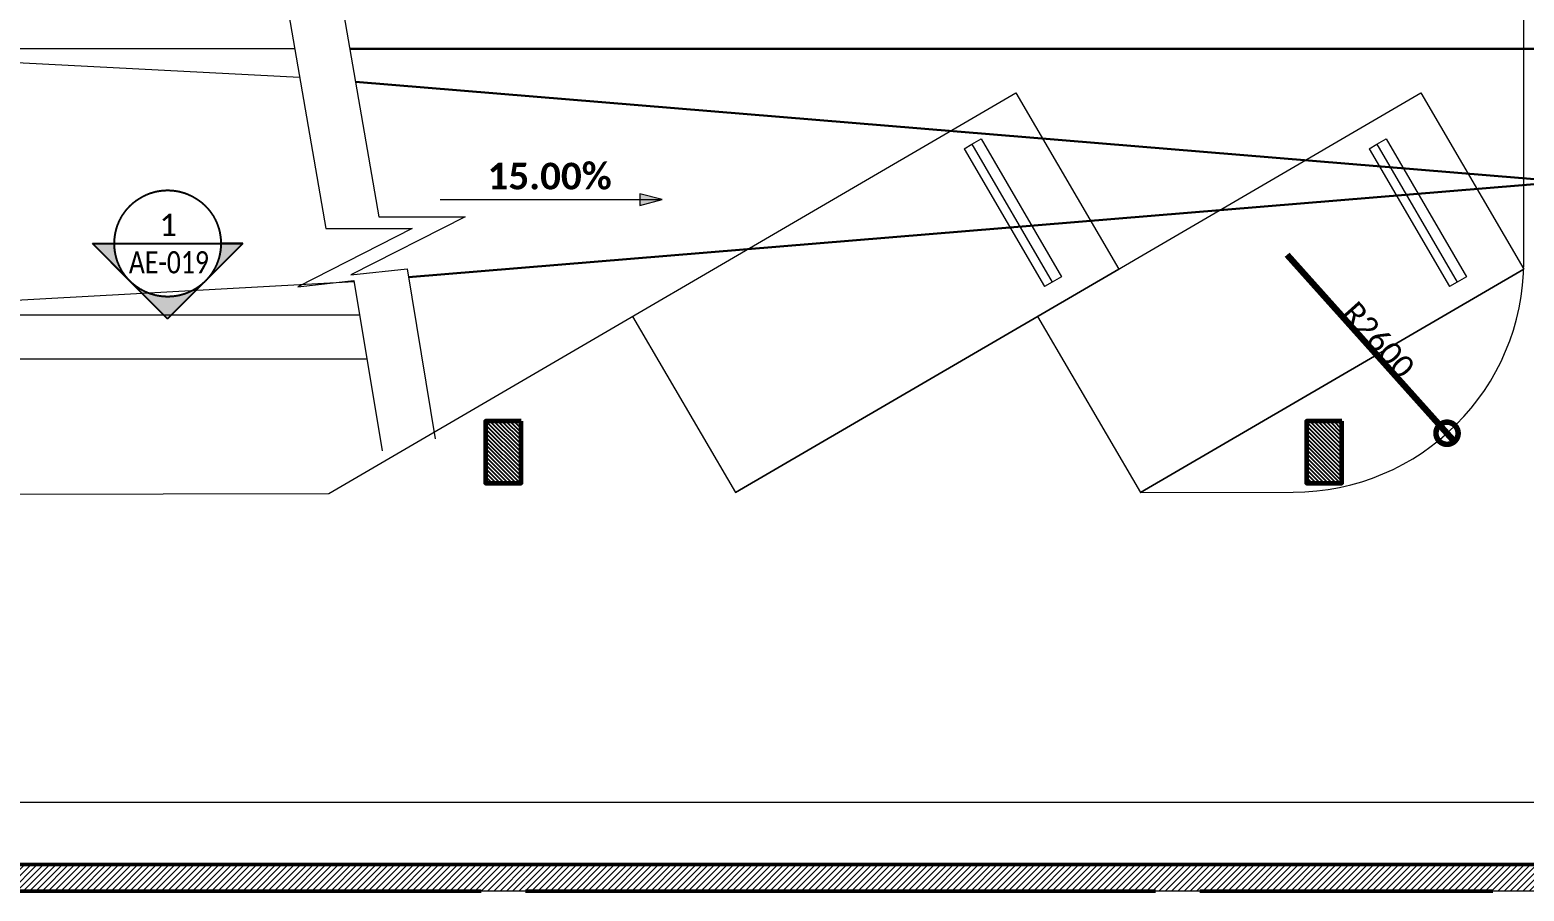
# Model space of a CAD drawing. Header units: millimetres. Extents: x -967280 to 3852, y 2833 to 1955156.
# Drawn here: x -938482 to -921642, y 478037 to 487750 of the extents above; entities that cross this region are included whole.
import ezdxf

# ---------------------------------------------------------------- set-up
doc = ezdxf.new("R2010")
doc.units = ezdxf.units.MM
doc.header["$LTSCALE"] = 1000
doc.header["$PDMODE"] = 35
doc.header["$PDSIZE"] = 25
for name, pattern in [('Dash', [6.349999999999998, 3.174999999999999, -3.174999999999999]), ('HRZN_Line-Ptrn-Dash', [4, 2, -2]), ('HRZN_Line-Ptrn-Sold', [9144001, 9144000, -1])]:
    doc.linetypes.add(name, pattern=pattern)
for name, color, linetype, lineweight in [('A-DIM', 7, 'Continuous', 13), ('A-ELEV', 1, 'HRZN_Line-Ptrn-Sold', 13), ('A-FLOR-PATT', 1, 'Continuous', 13), ('A-SYMB', 7, 'Continuous', 13), ('A-SYMB-ELEV', 7, 'Continuous', 13), ('A-TONE', 40, 'HRZN_Line-Ptrn-Sold', 35), ('A-WALL', 8, 'HRZN_Line-Ptrn-Sold', 50), ('C-PKNG', 1, 'Continuous', 13), ('DASHED', 1, 'HRZN_Line-Ptrn-Dash', 30), ('S - column', 6, 'Continuous', 60)]:
    doc.layers.add(name, color=color, linetype=linetype, lineweight=lineweight)
doc.layers.add('ARCH', color=8, linetype='Continuous')
doc.layers.add('S - col hach', color=1, linetype='Continuous')
doc.styles.add('Calibri_1', font='calibri.ttf', dxfattribs={"height": 250.0000000000001})
doc.styles.add('Calibri_2', font='calibri.ttf', dxfattribs={"height": 300})
doc.styles.add('Calibri_3', font='calibri.ttf', dxfattribs={"width": 0.8, "height": 249.9999999999997})
doc.styles.add('Calibri_B', font='calibrib.ttf', dxfattribs={"height": 299.9999999999999})
doc.dimstyles.new('HRZN_Dimn-Radl', dxfattribs={"dimscale": 304.8, "dimtxt": 294.337105959503, "dimasz": 1.640419947506562, "dimexe": 0.7874015748031494, "dimexo": 0, "dimgap": 0, "dimtad": 1, "dimjust": 3, "dimdec": 0, "dimzin": 0, "dimdsep": 46, "dimtxsty": 'Calibri_1', "dimblk1": 'DOTSMALL', "dimblk2": 'DOTSMALL', "dimsah": 1, "dimcen": 0.09, "dimdle": 0.3280839895013123, "dimazin": 0, "dimtfac": 1, "dimtdec": 4, "dimtix": 1, "dimtmove": 0, "dimatfit": 2, "dimfxl": 1, "dimtvp": 1, "dimtolj": 1, "dimtzin": 0, "dimarcsym": 2})

# ---------------------------------------------------------------- blocks, each defined once
blk = doc.blocks.new('_DotSmall')
at = {"color": 0, "linetype": 'ByBlock', "const_width": 0.5}
blk.add_lwpolyline([(-0.0625, 0, 1), (0.0625, 0, 1)], format="xyb", close=True, dxfattribs=at)
blk = doc.blocks.new('*D1922')
at = {"layer": 'A-DIM', "color": 0, "lineweight": -2, "transparency": 16777216}
blk.add_line((42533.26917808726, -37825.52165820169), (44401.7321916248, -39910.91034308624), dxfattribs=at)
at = {"layer": 'Defpoints', "color": 0, "lineweight": 106, "transparency": 16777216}
for p in [(42599.9999999993, -37899.99982551899), (44335.00136971276, -39836.43217576894)]:
    blk.add_point(p, dxfattribs=at)
at = {"layer": 'A-DIM', "color": 0, "lineweight": -2, "transparency": 16777216, "xscale": 500.0000000000001, "yscale": 500.0000000000001, "zscale": 500.0000000000001, "rotation": 311.8596502646024}
blk.add_blockref('_DotSmall', (44335.00136971276, -39836.43217576894), dxfattribs=at)
at = {"layer": 'A-DIM', "color": 0, "transparency": 16777216, "insert": (43562.8900299201, -38782.74921719508), "char_height": 250.0000000000001, "width": 972.7600092038657, "attachment_point": 5, "rotation": 311.8596502646024, "style": 'Calibri_1'}
blk.add_mtext('\\A1;R2600', dxfattribs=at)
blk = doc.blocks.new('Section - HRZN_G-Mark-View-Sctn-Head-1556519-BASEMENT 01 FLOOR FFL_1_')
at = {"layer": 'A-SYMB-ELEV'}
h = blk.add_hatch(color=256, dxfattribs=at)
edge = h.paths.add_edge_path()
edge.add_arc((-7.991735583224139, -2.590844205840881e-14), 5.999999999999995, 45.00000000000036, 135.0000000000007)
edge.add_line((-12.2343762703435, 4.242640687119181), (-7.991735583224163, 8.485281374238618))
edge.add_line((-7.991735583224163, 8.485281374238616), (-3.749094896104856, 4.24264068711926))
h = blk.add_hatch(color=256, dxfattribs=at)
edge = h.paths.add_edge_path()
edge.add_arc((-7.991735583224134, -2.460245922068151e-14), 5.999999999999999, 2.221617445002272e-13, 44.99999999999977)
edge.add_line((-3.749094896104805, 4.242640687119207), (0.4935457910143048, -8.881784197001252e-16))
edge.add_line((0.4935457910143072, -1.10535569009865e-15), (-1.991735583224141, -1.105406235070424e-15))
edge = h.paths.add_edge_path()
edge.add_line((-13.99173558322414, -1.105406235070424e-15), (-16.47701695746258, -1.10535569009865e-15))
edge.add_line((-16.47701695746258, -1.057487430955462e-15), (-12.23437627034347, 4.242640687119207))
edge.add_arc((-7.991735583224131, -3.38554742415418e-14), 6.000000000000006, 135.0000000000007, 180.0000000000001)
at = {"layer": 'A-SYMB-ELEV', "linetype": 'HRZN_Line-Ptrn-Sold', "lineweight": 25}
for p, q in [((-16.47701695746255, -2.643718577388654e-15), (-7.991735583224107, 8.48528137423843)), ((-7.991735583224163, 8.485281374238618), (-12.2343762703435, 4.242640687119181)), ((0.4935457910143395, -2.114974861910923e-15), (-7.991735583224105, 8.48528137423843)), ((-3.749094896104856, 4.24264068711926), (-7.991735583224163, 8.485281374238616)), ((-12.23437627034347, 4.242640687119207), (-16.47701695746258, -1.057487430955462e-15)), ((0.4935457910143051, -1.057487430955462e-15), (-3.749094896104805, 4.242640687119207)), ((-16.47701695746255, -1.105355690098653e-15), (-13.99173558322414, -1.105406235070422e-15)), ((-16.47701695746258, -1.10535569009865e-15), (-13.99173558322414, -1.105406235070424e-15)), ((0.4935457910143374, -1.105355690098653e-15), (-1.99173558322414, -1.105406235070422e-15)), ((-1.991735583224141, -1.105406235070424e-15), (0.4935457910143072, -1.10535569009865e-15))]:
    blk.add_line(p, q, dxfattribs=at)
for centre, radius, start, end in [((-7.99173558322414, -2.774998228042919e-14), 5.999999999999996, 6.742775924702654e-13, 180.0000000000001), ((-7.991735583224139, -2.590844205840881e-14), 5.999999999999995, 45.00000000000036, 135.0000000000007), ((-7.991735583224131, -3.38554742415418e-14), 6.000000000000006, 135.0000000000007, 180.0000000000001), ((-7.991735583224134, -2.460245922068151e-14), 5.999999999999999, 2.221617445002272e-13, 44.99999999999977), ((-7.99173558322414, 2.553950077226427e-14), 6.000000000000006, 179.9999999999999, 359.999999999999)]:
    blk.add_arc(centre, radius, start, end, dxfattribs=at)
blk = doc.blocks.new('ParkingSpace_WheelStop - 5000 x 2300-V43-BASEMENT 01 FLOOR FFL_1_')
at = {"layer": 'C-PKNG'}
for p, q in [((2500, -1.700198648535434e-05), (2500.000000000008, -5000)), ((2500, -5000), (2500, -1.700198634466688e-05)), ((449.9999999999985, -720.0000000000023), (449.9999999999987, -600.0000000000007)), ((449.9999999999987, -600.0000000000007), (2249.999999999999, -600.0000000000035)), ((2249.999999999999, -600.0000000000035), (2249.999999999999, -720.0000000000052)), ((449.9999999999984, -820), (449.9999999999985, -720.0000000000023)), ((449.9999999999984, -720.0000000000023), (2249.999999999999, -720.0000000000052)), ((449.9999999999984, -820), (2249.999999999999, -820.000000000003)), ((2249.999999999999, -720.0000000000052), (2249.999999999999, -820.000000000003)), ((200, -5000), (2500, -5000))]:
    blk.add_line(p, q, dxfattribs=at)
blk = doc.blocks.new('A$Cd2541b88')
at = {"layer": 'A-SYMB'}
blk.add_hatch(color=4, dxfattribs=at).paths.add_polyline_path([(35489.11194910482, -37202.13630359527), (35239.11194910482, -37135.14900548756), (35239.11194910482, -37269.12360170297)])
at = {"layer": 'A-TONE', "linetype": 'Continuous', "lineweight": 13}
h = blk.add_hatch(dxfattribs=at)
h.set_pattern_fill('FP_1', color=4, style=0, pattern_type=2)
h.set_pattern_definition([(45, (6650.000000000233, -35799.99984252523), (-35.35533905932738, 35.35533905932738), [])])
h.paths.add_polyline_path([(45349.99999999953, -44999.99984252476), (45349.99999999953, -44699.99984252476), (41565.42626942252, -44699.99984252476), (41565.42626942252, -44999.99984252476), (43245.96076324116, -44999.99984252476)])
h.paths.add_polyline_path([(0, -44999.99984252476), (14949.9999999993, -44999.99984252476), (14949.9999999993, -44699.99984252476), (0, -44699.99984252476)])
h.paths.add_polyline_path([(53633, -44999.99984252476), (53633, -44699.99984252476), (52550, -44699.99984252476), (52550, -44999.99984252476)])
h.paths.add_polyline_path([(33947.42626942252, -44999.99984252476), (33947.42626942252, -44699.99984252476), (26349.99999999604, -44699.99984252476), (26349.99999999604, -44999.99984252476), (30790.95684413216, -44999.99984252476)])
h.paths.add_polyline_path([(52545.42626942252, -44999.99984252476), (52545.42626942252, -44699.99984252476), (45349.99999999953, -44699.99984252476), (45349.99999999953, -44999.99984252476), (49473.46272279555, -44999.99984252476)])
h.paths.add_polyline_path([(33950.00000000023, -44999.99984252476), (41565.42626942252, -44999.99984252476), (41565.42626942252, -44699.99984252476), (33950.00000000023, -44699.99984252476), (33950.00000000023, -44870.70551136252)])
h.paths.add_polyline_path([(14949.9999999993, -44999.99984252476), (22549.42626942252, -44999.99984252476), (22549.42626942252, -44699.99984252476), (14949.9999999993, -44699.99984252476), (14949.9999999993, -44749.0016574068)])
h.paths.add_polyline_path([(22550.00000008103, -44999.99984252476), (26349.99999999604, -44999.99984252476), (26349.99999999604, -44699.99984252476), (22550.00000008103, -44699.99984252476), (22550.00000008103, -44797.6831989896)])
at = {"layer": 'S - col hach'}
h = blk.add_hatch(dxfattribs=at)
h.set_pattern_fill('ANSI31', color=4, scale=10, angle=90)
h.set_pattern_definition([(135, (168381.8754800406, -346239.7215644508), (-22.45064030267288, -22.45064030267288), [])])
h.paths.add_polyline_path([(33899.99999996484, -39699.99984252476), (33500.00000003539, -39699.99984252476), (33500.00000003539, -40399.99984259508), (33899.99999996484, -40399.99984259508)])
h = blk.add_hatch(dxfattribs=at)
h.set_pattern_fill('ANSI31', color=4, scale=10, angle=90)
h.set_pattern_definition([(135, (170256.8754800394, -346239.7215644508), (-22.45064030267288, -22.45064030267288), [])])
h.paths.add_polyline_path([(43149.99999996461, -39699.99984252499), (42750.00000003516, -39699.99984252499), (42750.00000003516, -40399.99984259531), (43149.99999996461, -40399.99984259531)])
at = {"layer": 'A-ELEV', "color": 4}
for p, q in [((25250.37477166392, -35499.99984252546), (31404.19129513251, -35820.17011241126)), ((32018.84712881851, -38128.92412800016), (25250.37477166392, -38499.99984252546))]:
    blk.add_line(p, q, dxfattribs=at)
at = {"layer": 'A-FLOR-PATT', "color": 4}
for p, q in [((45199.99999999977, -37899.99982551811), (45199.99999999977, -29599.99984252197)), ((31778.66667652666, -34394.68961060815), (32297.66667652666, -37395.68961060815)), ((31180.66667652666, -34527.68961060815), (31699.66667652666, -37528.68961060815)), ((31348.82029544213, -35499.99984252546), (22649.99999999907, -35499.99984252546)), ((31733.32308962778, -40515.46495743608), (39475.42083360883, -35998.53466868168)), ((39475.42083360883, -35998.53466868168), (40634.46417088946, -37985.15527893906)), ((39720.84381510678, -38518.18387066224), (44039.56674311915, -35998.53466868168)), ((44039.56674311915, -35998.53466868168), (45198.60537997133, -37985.14722232264)), ((32671.66667652666, -37528.68961060815), (31383.66667652666, -38183.68961060815)), ((31699.66667652666, -37528.68961060815), (32671.66667652666, -37528.68961060815)), ((33269.66667652666, -37395.68961060815), (31981.66667652666, -38050.68961060815)), ((32297.66667652666, -37395.68961060815), (33269.66667652666, -37395.68961060815)), ((31981.66667652666, -38050.68961060815), (32614.66667652666, -37982.68961060815)), ((32614.66667652666, -37982.68961060815), (32930.66667652666, -39900.68961060815)), ((31383.66667652666, -38183.68961060815), (32016.66667652666, -38115.68961060815)), ((32016.66667652666, -38115.68961060815), (32332.66667652666, -40033.68961060815)), ((22603.26928017801, -38500.21705052373), (32079.98369075288, -38499.99984252546)), ((32162.36116729095, -38999.99984252546), (22882.32696202444, -38999.99984252546)), ((24238.46953850845, -40532.90088484483), (31733.32308962778, -40515.46495743608)), ((40879.88245195895, -40504.7964243032), (42599.99999999977, -40499.99982551811)), ((46149.99999999977, -43999.99984252476), (22860.14703086379, -43999.99984252499)), ((59434.99999994435, -44999.99999999977), (6000.000002530869, -44999.99999999977))]:
    blk.add_line(p, q, dxfattribs=at)
blk.add_arc((42599.99999999977, -37899.99982551811), 2599.999999999999, 270, 0, dxfattribs=at)
at = {"layer": 'A-SYMB', "color": 4}
for p, q in [((32989.11194910482, -37202.13630359527), (35489.11194910482, -37202.13630359527)), ((35489.11194910482, -37202.13630359527), (35239.11194910482, -37135.14900548756)), ((35239.11194910482, -37135.14900548756), (35239.11194910482, -37269.12360170297)), ((35239.11194910482, -37269.12360170297), (35489.11194910482, -37202.13630359527))]:
    blk.add_line(p, q, dxfattribs=at)
at = {"layer": 'A-SYMB-ELEV', "color": 4, "linetype": 'HRZN_Line-Ptrn-Sold', "lineweight": 25}
blk.add_line((29316.92037557252, -37696.86336626206), (30516.92037557252, -37696.86336626206), dxfattribs=at)
at = {"layer": 'A-WALL', "color": 4}
for p, q in [((33950, -44699.99984252476), (26349.99999999604, -44699.99984252476)), ((41550, -44699.99984252476), (33950, -44699.99984252476)), ((45349.99999999953, -44699.99984252476), (41550, -44699.99984252476)), ((26349.99999999604, -44999.99984252476), (33450, -44999.99984252476)), ((33950, -44999.99984252476), (41050, -44999.99984252476)), ((41550, -44999.99984252476), (44849.99999999953, -44999.99984252476))]:
    blk.add_line(p, q, dxfattribs=at)
at = {"layer": 'DASHED', "color": 4, "linetype": 'Dash', "ltscale": 50}
for p, q in [((38038.30604320229, -35499.99984252546), (31969.82162833121, -35499.99984252546)), ((38038.30604320229, -35499.99984252546), (45649.99999999977, -35499.99984252523)), ((32034.21647024853, -35872.34843711858), (45649.99999999977, -36999.99984252523)), ((45649.99999999977, -36999.99984252523), (32630.41475179512, -38078.27444720548))]:
    blk.add_line(p, q, dxfattribs=at)
at = {"layer": 'S - column', "color": 4}
for points in [[(33899.99999996484, -39699.99984252476), (33500.00000003539, -39699.99984252476), (33500.00000003539, -40399.99984259508), (33899.99999996484, -40399.99984259508)], [(43149.99999996461, -39699.99984252499), (42750.00000003516, -39699.99984252499), (42750.00000003516, -40399.99984259531), (43149.99999996461, -40399.99984259531)]]:
    blk.add_lwpolyline(points, close=True, dxfattribs=at)
at = {"layer": 'A-SYMB-ELEV', "color": 4, "linetype": 'HRZN_Line-Ptrn-Sold', "lineweight": 25, "extrusion": (0, 0, -1), "xscale": 99.99999999999993, "yscale": 99.99999999999993, "zscale": 99.99999999999993, "rotation": 180}
blk.add_blockref('Section - HRZN_G-Mark-View-Sctn-Head-1556519-BASEMENT 01 FLOOR FFL_1_', (-30716.093933895, -37696.86336626206), dxfattribs=at)
at = {"layer": 'C-PKNG', "color": 4, "rotation": 300.2603386353624}
for p in [(39374.63958030031, -35825.79379902268), (43938.78078938252, -35825.78574240603)]:
    blk.add_blockref('ParkingSpace_WheelStop - 5000 x 2300-V43-BASEMENT 01 FLOOR FFL_1_', p, dxfattribs=at)
at = {"layer": 'A-SYMB', "color": 4, "insert": (33522.1432353158, -36786.33154059481), "char_height": 299.9999999999999, "width": 1720.724913093859, "attachment_point": 1, "line_spacing_factor": 1.158047630004602, "style": 'Calibri_B'}
blk.add_mtext('15.00%', dxfattribs=at)
at = {"layer": 'A-SYMB-ELEV', "color": 4, "char_height": 249.9999999999997, "attachment_point": 1}
for s, insert, width, style in [('1', (29824.63841271703, -37361.77027658699), 240.5062499999997, 'Calibri_2'), ('AE-019', (29479.75091271708, -37783.77552061714), 1096.708499999999, 'Calibri_3')]:
    blk.add_mtext(s, dxfattribs=dict(at, insert=insert, width=width, style=style))
at = {"layer": 'A-DIM', "color": 4}
dim = blk.add_radius_dim(center=(42599.9999999993, -37899.99982551899), mpoint=(44335.00136971276, -39836.43217576894), dimstyle='HRZN_Dimn-Radl', override={"dimpost": 'R<>'}, dxfattribs=at)
dim.commit()
dim.dimension.update_dxf_attribs({"geometry": '*D1922', "text_midpoint": (43562.8900299201, -38782.74921719508)})

msp = doc.modelspace()

# ---------------------------------------------------------------- block references
at = {"layer": 'ARCH', "lineweight": 106, "ltscale": 30}
msp.add_blockref('A$Cd2541b88', (-966846.0668785579, 523037.3680685782), dxfattribs=at)

doc.saveas('drawing.dxf')
